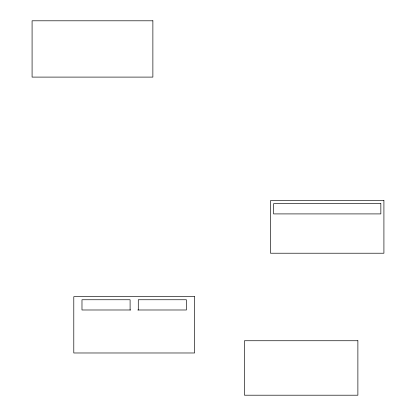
<?xml version="1.0" encoding="UTF-8"?>
<svg xmlns="http://www.w3.org/2000/svg" width="416" height="416" viewBox="0 0 416 416"><rect width="100%" height="100%" fill="white"/><g stroke="black" fill="none" stroke-linecap="round" stroke-linejoin="round"><path stroke-width="0.62" d="M130.629 309.988L81.983 309.988L81.983 299.754L130.099 299.754L130.099 309.988M137.758 309.988L186.399 309.988L186.399 299.754L138.284 299.754L138.284 309.988M152.875 20.8L32.084 20.8L32.084 77.1L152.875 77.1L152.875 20.8M383.916 200.606L270.494 200.606L270.494 253.219L383.916 253.219L383.916 200.606M380.848 203.679L273.567 203.679L273.567 213.912L380.848 213.912L380.848 203.679M194.589 296.681L73.793 296.681L73.793 352.981L194.589 352.981L194.589 296.681M357.88 340.74L244.457 340.74L244.457 395.2L357.88 395.2L357.88 340.74"/></g></svg>
